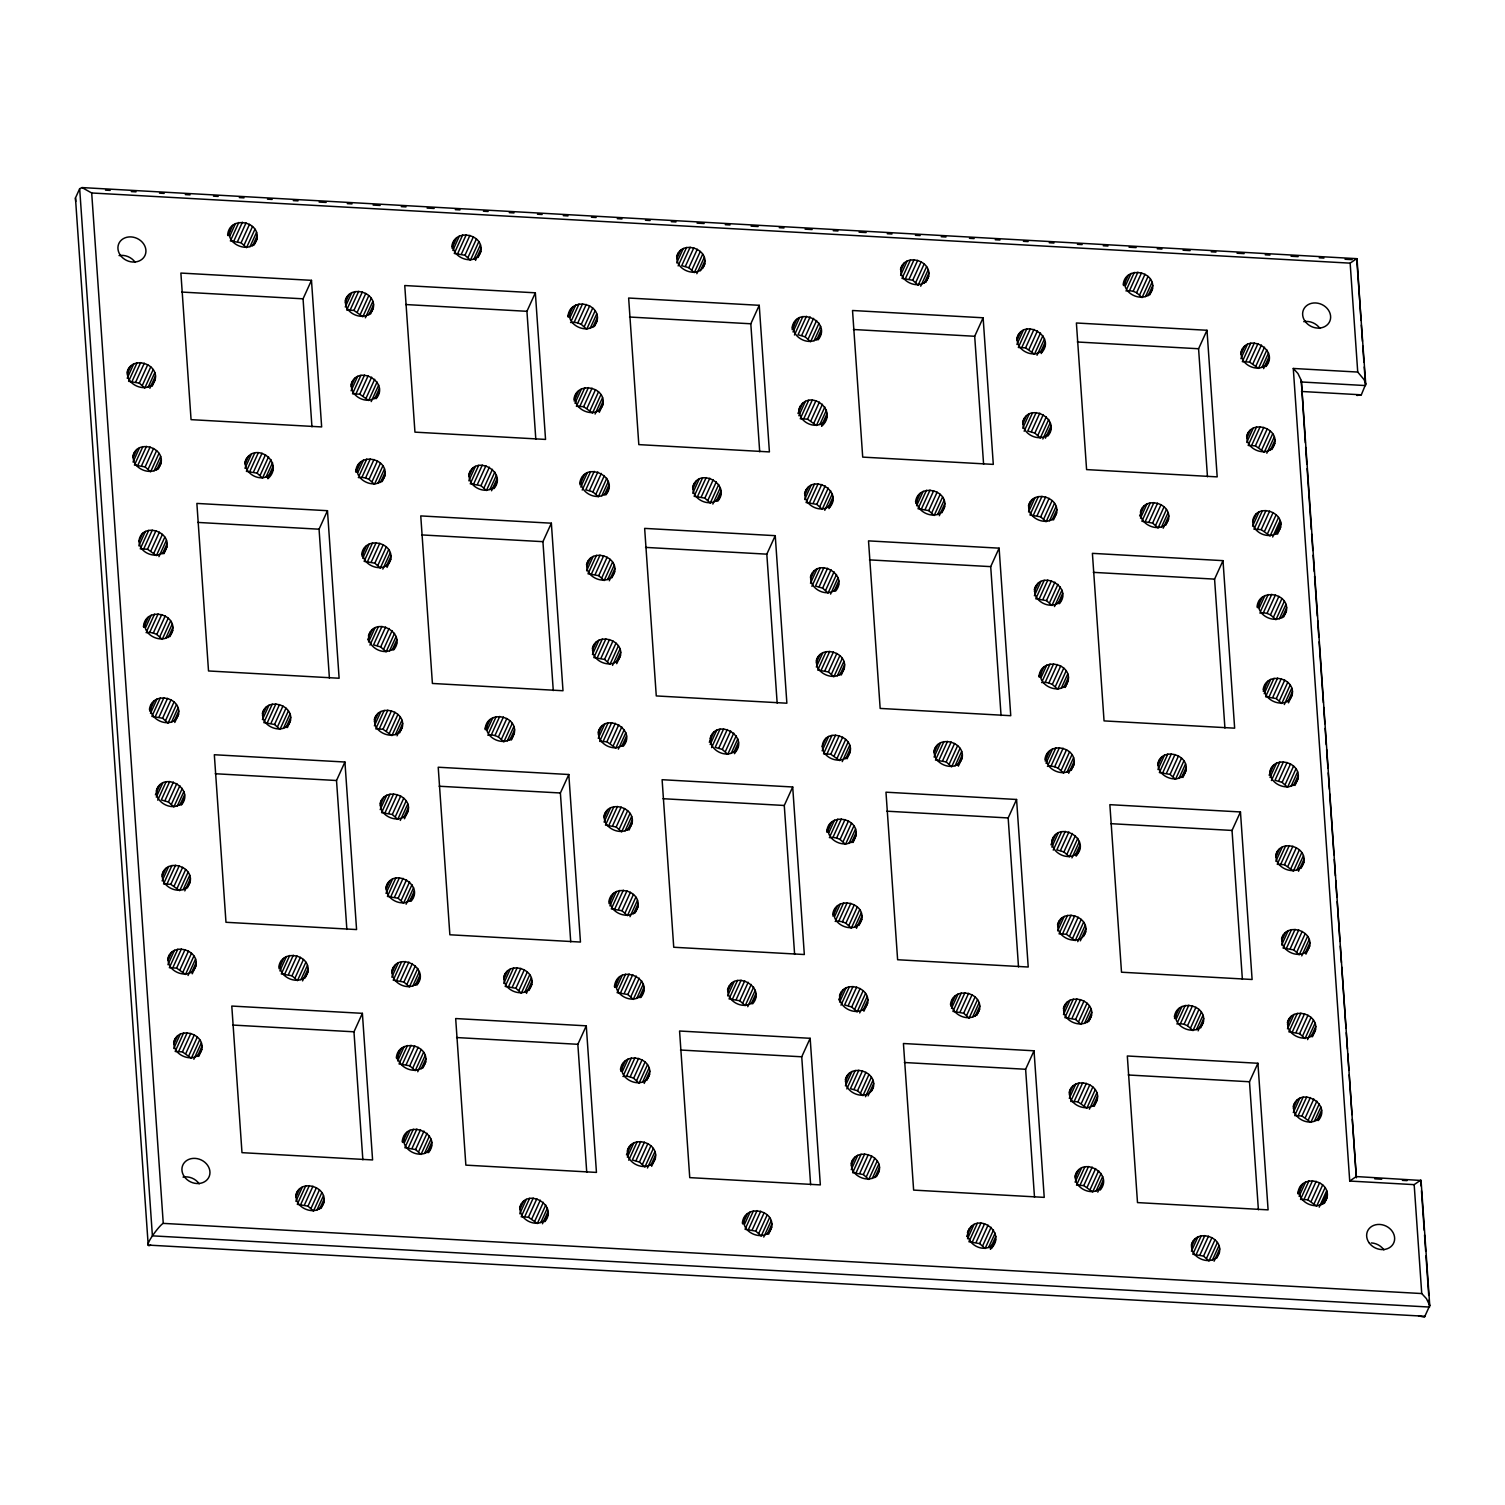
<?xml version="1.0" encoding="UTF-8"?>
<svg xmlns="http://www.w3.org/2000/svg" width="1505" height="1505" viewBox="0 0 1505 1505"><rect width="100%" height="100%" fill="white"/><g stroke="black" fill="none" stroke-linecap="round" stroke-linejoin="round"><path stroke-width="1.5" d="M128.96 368.217C120.475 384.057 150.18 396.605 155.26 379.185C158.589 363.1 131.01 355.481 127.078 372.318M146.418 619.533C137.933 635.373 167.638 647.921 172.699 630.482C175.953 613.081 146.06 607.023 143.596 625.685M134.773 451.989C126.288 467.829 155.993 480.377 161.073 462.957C164.402 446.872 136.823 439.253 132.91 456.09M166.886 546.729C170.291 531.416 143.991 522.969 139.401 538.715C136.014 554.009 162.295 562.456 166.886 546.729L164.083 552.881M152.231 703.305C143.746 719.145 173.451 731.693 178.531 714.254C181.785 696.853 151.892 690.795 149.428 709.457M181.296 805.1C195.688 788.281 162.07 769.996 156.181 791.178M163.876 870.849C155.391 886.69 185.096 899.238 190.157 881.798C193.505 865.732 165.926 858.113 161.994 874.951M169.689 954.622C161.204 970.462 190.909 983.01 195.989 965.57C199.318 949.505 171.739 941.885 167.826 958.723M230.717 227.857C222.232 243.697 251.937 256.245 257.016 238.825C260.233 220.878 229.306 215.46 227.65 234.912M175.502 1038.375C167.036 1054.234 196.722 1066.782 201.802 1049.342C205.15 1033.258 177.552 1025.658 173.639 1042.495M267.909 478.722C286.101 462.054 253.066 439.31 244.845 462.336M264.165 709.532C255.7 725.391 285.386 737.939 290.465 720.5C293.814 704.415 266.216 696.815 262.303 713.652M281.623 960.848C273.157 976.707 302.844 989.255 307.923 971.816C311.178 954.396 281.285 948.357 278.82 967.019M358.66 464.462C350.176 480.321 379.881 492.869 384.96 475.43C388.196 458.009 358.303 451.97 355.838 470.632M347.015 296.918C338.531 312.777 368.236 325.325 373.315 307.885C376.645 291.801 349.066 284.2 345.153 301.038M376.081 398.712C390.472 381.894 356.854 363.627 350.966 384.81M297.633 1191.226C289.148 1207.066 318.853 1219.614 323.932 1202.194C327.262 1186.109 299.683 1178.49 295.77 1195.327M364.473 548.234C355.989 564.093 385.694 576.641 390.773 559.202C394.028 541.781 364.135 535.742 361.67 554.404M393.539 650.028C407.93 633.21 374.312 614.943 368.424 636.107M376.118 715.778C367.634 731.637 397.339 744.185 402.399 726.746C405.748 710.661 378.169 703.042 374.237 719.879M381.931 799.55C373.447 815.409 403.152 827.938 408.231 810.518C411.561 794.433 383.982 786.814 380.069 803.651M410.997 901.345C425.388 884.526 391.77 866.259 385.882 887.423M416.81 985.117C431.22 968.298 397.583 950.031 391.695 971.195M454.585 240.33C446.12 256.189 475.825 268.737 480.885 251.297C484.14 233.896 454.247 227.838 451.782 246.5M399.389 1050.866C390.905 1066.706 420.61 1079.254 425.689 1061.834C428.925 1043.887 397.978 1038.488 396.323 1057.921M428.455 1152.661C443.618 1133.867 405.202 1117.18 402.155 1141.693M493.828 488.73C508.239 471.912 474.621 453.645 468.732 474.809M488.053 722.024C479.568 737.864 509.273 750.412 514.353 732.991C517.607 715.571 487.714 709.532 485.25 728.175M570.903 309.409C562.418 325.249 592.123 337.797 597.203 320.377C600.439 302.957 570.545 296.918 568.1 315.561M505.511 973.34C497.026 989.18 526.731 1001.728 531.811 984.308C535.14 968.223 507.561 960.604 503.648 977.441M576.716 393.181C568.232 409.021 597.937 421.569 603.016 404.149C606.27 386.729 576.377 380.69 573.913 399.333M544.754 1221.74C559.164 1204.922 525.527 1186.636 519.639 1207.819M605.781 494.976C620.7 476.746 583.771 459.589 579.726 483.105M588.361 560.725C579.877 576.566 609.581 589.113 614.661 571.693C617.991 555.608 590.411 547.989 586.48 564.827M594.174 644.497C585.69 660.338 615.394 672.886 620.474 655.465C623.804 639.38 596.225 631.761 592.312 648.599M623.239 746.292C637.631 729.474 604.013 711.207 598.125 732.371M605.819 812.042C597.335 827.882 627.039 840.43 632.1 822.99C635.449 806.925 607.87 799.306 603.938 816.143M611.632 895.814C603.148 911.654 632.852 924.202 637.932 906.763C641.186 889.361 611.293 883.303 608.829 901.965M640.697 997.608C655.86 978.814 617.445 962.109 614.397 986.64M678.473 252.821C669.988 268.661 699.693 281.209 704.773 263.789C708.102 247.704 680.523 240.085 676.61 256.922M623.277 1063.358C614.793 1079.198 644.497 1091.746 649.558 1074.307C652.813 1056.905 622.92 1050.847 620.455 1069.509M629.09 1147.13C620.606 1162.97 650.311 1175.518 655.39 1158.079C658.72 1142.013 631.141 1134.394 627.228 1151.231M717.716 501.221C732.126 484.403 698.489 466.117 692.601 487.3M735.174 752.538C749.584 735.719 715.947 717.434 710.059 738.616M752.632 1003.835C767.042 987.017 733.405 968.75 727.517 989.933M818.024 339.904C832.961 321.694 796.013 304.537 791.969 328.052M821.786 426.16C839.978 409.492 806.943 386.747 798.722 409.774M745.389 1216.191C736.923 1232.031 766.609 1244.579 771.689 1227.158C774.925 1209.211 743.978 1203.812 742.341 1223.245M829.65 507.448C844.06 490.63 810.443 472.363 804.554 493.546M835.482 591.22C849.874 574.402 816.256 556.135 810.367 577.318M829.688 824.514C821.222 840.373 850.908 852.921 855.988 835.482C859.242 818.062 829.349 812.023 826.885 830.685M818.062 656.97C809.577 672.829 839.282 685.377 844.361 667.938C847.691 651.853 820.112 644.253 816.18 661.09M850.175 751.71C853.561 736.415 827.28 727.968 822.689 743.696C819.284 758.99 845.584 767.456 850.175 751.71L847.108 758.765M835.52 908.286C827.035 924.145 856.74 936.693 861.801 919.254C865.055 901.834 835.162 895.795 832.698 914.457M841.333 992.058C832.848 1007.917 862.553 1020.446 867.633 1003.026C870.962 986.941 843.383 979.322 839.47 996.159M902.36 265.294C893.876 281.153 923.581 293.701 928.66 276.262C931.99 260.177 904.411 252.577 900.479 269.414M847.146 1075.83C838.68 1091.689 868.366 1104.219 873.446 1086.798C876.794 1070.713 849.196 1063.094 845.283 1079.932M852.978 1159.602C844.493 1175.443 874.198 1187.991 879.259 1170.57C882.607 1154.486 855.028 1146.866 851.096 1163.704M918.351 495.672C909.885 511.531 939.59 524.06 944.651 506.639C947.905 489.219 918.012 483.18 915.548 501.842M935.809 746.988C927.343 762.828 957.03 775.376 962.109 757.956C965.458 741.871 937.86 734.252 933.947 751.089M953.267 998.304C944.801 1014.144 974.488 1026.692 979.567 1009.272C982.821 991.851 952.928 985.813 950.464 1004.456M1041.893 352.396C1056.303 335.577 1022.685 317.31 1016.797 338.474M1047.725 436.168C1062.116 419.349 1028.498 401.082 1022.61 422.247M990.478 1249.169C1008.67 1232.501 975.616 1209.757 967.414 1232.783M1041.93 669.462C1033.465 685.302 1063.151 697.85 1068.23 680.429C1071.485 663.009 1041.592 656.951 1039.127 675.613M1030.304 501.918C1021.82 517.758 1051.525 530.306 1056.604 512.885C1059.934 496.8 1032.355 489.181 1028.423 506.019M1059.351 603.712C1073.761 586.894 1040.143 568.627 1034.255 589.791M1047.762 753.234C1039.278 769.074 1068.983 781.622 1074.043 764.201C1077.298 746.781 1047.405 740.723 1044.94 759.385M1076.809 855.028C1091.219 838.21 1057.601 819.943 1051.713 841.107M1059.388 920.778C1050.923 936.618 1080.609 949.166 1085.688 931.745C1089.037 915.661 1061.439 908.042 1057.526 924.879M1065.22 1004.55C1056.736 1020.39 1086.441 1032.938 1091.501 1015.499C1094.85 999.433 1067.271 991.814 1063.339 1008.651M1126.229 277.785C1117.764 293.626 1147.468 306.173 1152.529 288.753C1155.765 270.806 1124.818 265.407 1123.181 284.84M1071.033 1088.322C1062.549 1104.162 1092.254 1116.71 1097.333 1099.271C1100.663 1083.205 1073.084 1075.586 1069.171 1092.423M1100.099 1190.116C1114.49 1173.298 1080.872 1155.031 1074.984 1176.195M1142.239 508.163C1133.754 524.003 1163.459 536.551 1168.538 519.112C1171.868 503.046 1144.289 495.427 1140.376 512.264M1159.697 759.479C1151.212 775.32 1180.917 787.868 1185.996 770.428C1189.326 754.362 1161.747 746.743 1157.834 763.581M1177.155 1010.777C1168.67 1026.636 1198.375 1039.184 1203.454 1021.745C1206.709 1004.343 1176.816 998.285 1174.351 1016.947M1265.893 366.599C1280.303 349.781 1246.686 331.514 1240.797 352.678M1248.473 432.349C1240.007 448.189 1269.712 460.737 1274.773 443.317C1278.121 427.232 1250.523 419.613 1246.61 436.45M1193.164 1241.155C1184.68 1257.014 1214.385 1269.543 1219.445 1252.122C1222.794 1236.038 1195.215 1228.419 1191.283 1245.256M1280.605 527.089C1283.991 511.794 1257.71 503.328 1253.119 519.075C1249.714 534.369 1276.014 542.816 1280.605 527.089L1277.538 534.143M1260.118 599.893C1251.633 615.733 1281.338 628.281 1286.418 610.861C1289.653 592.914 1258.707 587.496 1257.051 606.948M1265.931 683.665C1257.465 699.505 1287.17 712.053 1292.231 694.633C1295.485 677.212 1265.592 671.155 1263.128 689.817M1271.763 767.437C1263.278 783.277 1292.983 795.825 1298.062 778.405C1301.392 762.32 1273.813 754.701 1269.881 771.538M1277.576 851.209C1269.091 867.049 1298.796 879.597 1303.876 862.158C1307.205 846.092 1279.626 838.473 1275.713 855.31M1283.389 934.981C1274.923 950.821 1304.628 963.369 1309.689 945.93C1313.037 929.864 1285.439 922.245 1281.526 939.082M1300.847 1186.297C1292.381 1202.138 1322.067 1214.686 1327.147 1197.246C1330.401 1179.845 1300.508 1173.787 1298.044 1192.449M1289.221 1018.753C1280.736 1034.593 1310.441 1047.141 1315.521 1029.702C1318.85 1013.636 1291.271 1006.017 1287.339 1022.854M1318.267 1120.548C1332.678 1103.729 1299.06 1085.444 1293.171 1106.627M1356.927 395.476L1361.329 394.818L1365.731 384.076L1356.682 258.653L82.041 187.579L79.671 188.708L75.457 197.945L75.739 201.444M1305.324 442.827L1301.298 380.483L1297.95 373.522L1293.284 368.462L1357.736 372.055L1364.113 379.693L1365.731 384.076M1293.284 368.462L1349.722 1181.049L1356.25 1176.553L1421.059 1180.466L1429.75 1305.55L1424.445 1317.195L1418.557 1315.84M1357.059 258.992L1361.009 320.414M1301.298 380.483L1356.362 1177.813L1352.299 1119.287M1421.059 1180.466L1421.134 1186.053M246.707 458.216C239.878 471.178 259.575 483.914 269.771 474.621M158.044 787.077C150.444 801.375 174.768 814.374 183.159 800.98M352.828 380.69C345.247 395.006 369.553 407.987 377.943 394.611M370.286 632.006C362.686 646.303 387.011 659.303 395.401 645.927M470.595 470.708C462.994 485.005 487.319 498.005 495.709 484.629M387.744 883.322C380.144 897.62 404.469 910.619 412.859 897.243M582.529 476.953C574.948 491.251 599.253 504.25 607.644 490.875M393.576 967.094C385.976 981.392 410.282 994.391 418.672 981.015M405.202 1134.638C397.602 1148.936 421.927 1161.935 430.317 1148.56M694.482 483.199C686.882 497.497 711.188 510.496 719.578 497.102M599.987 728.269C592.387 742.567 616.711 755.566 625.102 742.172M794.772 321.882C787.19 336.198 811.496 349.198 819.886 335.803M800.604 405.654C793.756 418.616 813.452 431.352 823.668 422.058M806.417 489.426C798.816 503.742 823.141 516.723 831.531 503.347M521.52 1203.699C513.92 1218.015 538.226 1231.015 546.616 1217.62M711.94 734.496C704.34 748.813 728.646 761.812 737.036 748.418M617.445 979.586C609.845 993.883 634.169 1006.883 642.56 993.488M812.23 573.198C804.648 587.514 828.954 600.495 837.344 587.119M729.398 985.813C721.798 1000.129 746.104 1013.11 754.494 999.734M1018.659 334.373C1011.059 348.671 1035.384 361.67 1043.774 348.295M1024.472 418.145C1016.891 432.443 1041.197 445.442 1049.587 432.067M1036.117 585.69C1028.517 599.987 1052.842 612.986 1061.232 599.611M1242.66 348.577C1235.059 362.874 1259.384 375.874 1267.774 362.498M1053.575 837.006C1045.975 851.303 1070.3 864.303 1078.69 850.927M969.276 1228.682C962.429 1241.625 982.125 1254.361 992.341 1245.068M1076.846 1172.094C1069.246 1186.391 1093.571 1199.391 1101.961 1185.996M1295.034 1102.525C1287.433 1116.823 1311.758 1129.822 1320.148 1116.428M127.248 373.955L130.991 365.734M127.21 378.263L133.757 363.89M137.049 362.837L128.621 381.311L139.325 383.154L144.762 388.045L153.19 369.572M132.214 381.085L140.642 362.611M135.864 381.724L144.292 363.232M139.325 383.154L147.753 364.68M142.373 385.318L150.782 366.844M148.243 387.048L154.789 372.676M149.879 388.271L155.504 375.949M152.193 386.239L155.26 379.185M228.083 235.645L232.748 225.374M229.908 235.852L235.514 223.549M238.806 222.477L230.378 240.951L241.082 242.794L246.519 247.685L254.947 229.212M133.08 457.727L136.823 449.506M133.023 462.035L139.57 447.662M233.971 240.725L242.399 222.251M142.862 446.609L134.434 465.083L145.138 466.926L150.594 471.818L159.003 453.344M237.621 241.364L246.049 222.872M138.027 464.857L146.455 446.383M241.082 242.794L249.51 224.32M141.677 465.478L150.105 447.004M244.13 244.958L252.539 226.484M145.138 466.926L153.566 448.452M148.186 469.09L156.614 450.616M249.999 246.688L256.565 232.316M252.577 245.861L257.261 235.589M254.195 244.976L257.016 238.825M154.074 470.82L160.621 456.448M156.633 469.993L161.317 459.721M158.27 469.109L161.073 462.957M138.893 541.499L142.636 533.278M138.836 545.807L145.402 531.434M148.675 530.381L140.266 548.855L147.509 549.25L156.407 555.59L164.835 537.116M143.859 548.629L152.268 530.155M147.509 549.25L155.918 530.776M150.97 550.698L159.38 532.224M153.999 552.862L162.427 534.388M158.947 556.643L166.434 540.22M162.465 553.765L167.149 543.493M163.838 553.784L165.701 549.664M143.351 626.588L145.233 622.487M143.784 627.322L148.449 617.05M145.609 627.529L151.215 615.206M147.02 630.576L154.507 614.153M146.079 632.627L149.672 632.401L158.1 613.927M311.949 426.799L303.051 298.818L311.479 280.344L180.882 273.063L191.06 419.65L321.656 426.931L311.479 280.344M149.672 632.401L153.322 633.022L161.75 614.548M170.648 620.869L162.22 639.362L156.783 634.47L165.211 615.996M159.831 636.634L168.24 618.16M165.701 638.365L172.247 623.992M245.014 463.954L248.758 455.752M244.958 468.281L251.523 453.908M168.278 637.537L172.962 627.265M169.896 636.653L172.699 630.482M254.797 452.836L246.387 471.328L257.092 473.172L262.528 478.063L270.956 459.571M249.981 471.103L258.39 452.61M253.63 471.723L262.039 453.25M257.092 473.172L265.501 454.698M149.597 711.094L154.281 700.822M150.481 713.351L157.028 698.978M260.12 475.335L268.548 456.843M160.32 697.925L151.892 716.399L162.596 718.242L168.052 723.134L176.461 704.641M155.485 716.173L163.913 697.699M345.322 302.656L349.066 294.453M266.009 477.066L272.555 462.693M345.266 306.982L351.813 292.61M267.645 478.289L273.27 465.967M159.135 716.794L167.563 698.32M270.204 475.354L273.007 469.184M355.105 291.537L346.677 310.03L353.92 310.425L362.837 316.746L371.246 298.272M162.596 718.242L171.024 699.769M350.27 309.804L358.698 291.312M165.644 720.406L174.053 701.932M353.92 310.425L362.348 291.951M357.381 311.874L365.809 293.4M171.532 722.137L178.079 707.764M174.091 721.309L178.775 711.037M360.429 314.037L368.857 295.544M174.787 722.475L178.531 714.254M365.376 317.818L372.864 301.376M368.876 314.921L373.56 304.668M370.512 314.056L373.315 307.885M155.41 794.866L160.094 784.594M156.294 797.123L162.86 782.75M157.724 800.171L166.133 781.697M169.726 781.471L161.317 799.945L168.428 802.014L173.865 806.906L182.293 788.413M351.135 386.428L354.879 378.225M351.079 390.754L357.644 376.382M164.967 800.566L173.376 782.092M360.918 375.309L352.509 393.802L359.751 394.197L368.65 400.518L377.078 382.044M168.428 802.014L176.838 783.541M356.102 393.576L364.511 375.084M171.457 804.178L179.885 785.685M359.751 394.197L368.161 375.723M363.213 395.646L371.622 377.153M177.345 805.909L183.892 791.536M179.923 805.081L184.588 794.809M366.242 397.809L374.67 379.316M181.541 804.197L184.344 798.026M371.189 401.59L378.677 385.148M374.707 398.693L379.392 388.44M376.325 397.828L379.128 391.657M329.407 678.115L319.06 529.196L327.469 510.703L196.873 503.423L208.518 670.967L339.114 678.247L327.469 510.703M162.164 876.568L165.907 868.366M162.126 880.895L168.673 866.523M451.952 248.118L456.636 237.865M171.965 865.469L163.537 883.943L170.78 884.338L179.678 890.678L188.106 872.185M452.836 250.394L459.401 236.022M167.13 883.717L175.558 865.225M462.675 234.949L454.265 253.442L464.97 255.286L470.407 260.177L478.835 241.684M355.594 471.535L357.475 467.415M356.027 472.25L360.692 461.997M357.851 472.476L363.457 460.154M457.859 253.216L466.268 234.724M170.78 884.338L179.208 865.864M359.262 475.505L366.75 459.081M461.508 253.837L469.917 235.363M174.241 885.787L182.669 867.313M358.322 477.574L361.915 477.348L370.343 458.856M464.97 255.286L473.379 236.812M177.27 887.95L185.698 869.457M361.915 477.348L365.565 477.969L373.993 459.495M467.999 257.449L476.427 238.956M382.891 465.816L374.463 484.29L369.026 479.418L377.454 460.925M183.159 889.681L189.705 875.308M262.472 715.27L266.216 707.068M262.416 719.597L268.981 705.224M184.795 890.904L190.42 878.581M372.074 481.562L380.483 463.089M187.354 887.969L190.157 881.798M473.887 259.161L480.434 244.788M272.255 704.152L263.845 722.645L274.55 724.488L279.986 729.379L288.414 710.887M475.524 260.403L481.149 248.08M478.082 257.468L480.885 251.297M267.439 722.419L275.848 703.926M377.943 483.293L384.49 468.92M380.52 482.465L385.205 472.213M271.088 723.04L279.497 704.566M382.138 481.6L384.96 475.43M274.55 724.488L282.959 706.014M167.996 960.341L171.739 952.138M167.939 964.667L174.486 950.295M277.578 726.652L286.006 708.159M177.778 949.222L169.35 967.715L176.593 968.11L185.51 974.45L193.919 955.957M172.943 967.489L181.371 948.997M361.84 556.022L366.524 545.751M283.467 728.364L290.014 713.991M362.724 558.299L369.271 543.926M286.044 727.536L290.71 717.283M176.593 968.11L185.021 949.636M287.417 727.555L290.465 720.5M372.563 542.854L364.135 561.346L374.839 563.19L380.295 568.062L388.704 549.588M180.054 969.559L188.482 951.085M367.728 561.102L376.156 542.628M183.102 971.722L191.511 953.229M371.378 561.741L379.806 543.267M374.839 563.19L383.267 544.697M188.05 975.503L195.537 959.08M191.549 972.625L196.233 962.353M377.887 565.334L386.315 546.861M192.245 973.791L195.989 965.57M382.834 569.116L390.322 552.692M386.334 566.237L391.018 555.985M387.03 567.423L390.773 559.202M173.809 1044.113L177.552 1035.91M173.752 1048.439L180.318 1034.067M183.591 1032.994L175.182 1051.487L182.425 1051.882L191.323 1058.222L199.751 1039.729M178.775 1051.261L187.184 1032.769M367.653 639.794L372.337 629.523M368.537 642.071L375.102 627.698M182.425 1051.882L190.834 1033.408M369.967 645.099L378.376 626.626M185.886 1053.331L194.296 1034.857M381.969 626.4L373.56 644.874L380.671 646.962L386.108 651.834L394.536 633.36M535.818 439.291L526.938 311.309L535.347 292.817L404.751 285.536L414.947 432.142L545.544 439.422L535.347 292.817M188.915 1055.494L197.343 1037.001M377.209 645.513L385.619 627.039M380.671 646.962L389.08 628.469M193.863 1059.275L201.35 1042.852M197.381 1056.397L202.046 1046.126M383.7 649.107L392.128 630.633M198.754 1056.416L201.802 1049.342M389.588 650.837L396.135 636.465M468.902 476.445L472.645 468.224M468.845 480.772L475.392 466.399M392.165 650.01L396.831 639.757M393.783 649.125L396.586 642.974M478.684 465.327L470.256 483.801L480.96 485.664L486.416 490.536L494.825 472.062M346.865 929.432L336.518 780.512L344.927 762.019L214.331 754.739L225.976 922.283L356.572 929.563L344.927 762.019M473.849 483.575L482.277 465.101M477.499 484.215L485.927 465.722M480.96 485.664L489.388 467.171M374.406 721.516L378.15 713.295M374.369 725.843L380.916 711.47M484.008 487.808L492.436 469.334M384.208 710.398L375.78 728.872L383.022 729.285L391.921 735.606L400.349 717.133M379.373 728.646L387.801 710.172M567.837 316.464L569.718 312.363M489.896 489.539L496.443 475.166M568.269 317.198L572.935 306.926M570.094 317.404L575.7 305.101M383.022 729.285L391.451 710.812M491.533 490.762L497.139 478.44M494.091 487.827L496.895 481.675M571.505 320.452L578.992 304.029M386.484 730.734L394.912 712.241M278.989 968.637L283.674 958.384M570.564 322.503L574.158 322.277L582.586 303.803M279.874 970.913L286.439 956.54M389.532 732.879L397.941 714.405M574.158 322.277L577.807 322.917L586.235 304.424M289.713 955.468L281.303 973.961L292.008 975.804L297.444 980.677L305.872 962.203M284.897 973.735L293.306 955.242M595.133 310.764L586.705 329.238L581.269 324.346L589.697 305.872M395.401 734.609L401.948 720.237M397.038 735.832L402.663 723.529M288.546 974.356L296.955 955.882M584.316 326.51L592.725 308.036M399.596 732.897L402.399 726.746M292.008 975.804L300.417 957.312M590.186 328.24L596.751 313.868M295.036 977.949L303.464 959.475M592.763 327.413L597.447 317.141M594.381 326.529L597.203 320.377M300.925 979.68L307.471 965.307M380.238 805.288L383.982 797.067M380.182 809.615L386.729 795.242M302.561 980.903L308.168 968.599M305.12 977.987L307.923 971.816M390.021 794.17L381.593 812.644L392.297 814.506L397.753 819.378L406.162 800.905M385.186 812.418L393.614 793.944M574.082 400.97L578.767 390.698M574.966 403.246L581.513 388.873M388.836 813.057L397.264 794.584M584.805 387.801L576.377 406.275L583.62 406.689L592.537 413.01L600.947 394.536M392.297 814.506L400.725 796.013M579.971 406.049L588.399 387.575M395.345 816.651L403.754 798.177M583.62 406.689L592.048 388.196M587.082 408.118L595.51 389.645M400.292 820.432L407.78 804.009M403.791 817.554L408.476 807.282M590.129 410.282L598.557 391.808M404.488 818.739L408.231 810.518M595.077 414.063L602.564 397.64M598.576 411.185L603.26 400.913M599.272 412.351L603.016 404.149M553.276 690.607L542.929 541.668L551.357 523.194L420.76 515.914L432.405 683.458L563.002 690.739L551.357 523.194M386.051 889.06L389.795 880.839M385.995 893.387L392.56 879.014M676.78 258.559L680.523 250.338M395.834 877.942L387.425 896.416L398.129 898.278L403.566 903.15L411.994 884.677M676.723 262.886L683.27 248.513M391.018 896.19L399.427 877.716M678.134 265.915L686.562 247.441M579.895 484.742L584.58 474.47M580.78 487.018L587.345 472.645M690.155 247.215L681.727 265.689L688.839 267.758L694.294 272.65L702.703 254.176M394.667 896.83L403.077 878.356M582.209 490.047L590.618 471.573M685.377 266.329L693.805 247.836M398.129 898.278L406.538 879.785M594.212 471.347L585.802 489.821L592.914 491.89L598.35 496.782L606.778 478.308M688.839 267.758L697.266 249.284M401.158 900.423L409.586 881.949M589.452 490.461L597.861 471.968M691.886 269.922L700.314 251.448M592.914 491.89L601.323 473.417M484.986 729.078L486.868 724.977M406.105 904.204L413.593 887.781M485.419 729.812L490.103 719.541M487.244 730.019L492.85 717.716M409.623 901.326L414.289 891.054M595.942 494.054L604.37 475.58M412.182 898.391L414.044 894.29M696.834 273.703L704.321 257.28M488.655 733.067L496.142 716.643M700.333 270.825L705.017 260.553M362.856 1159.809L353.976 1031.809L362.385 1013.335L231.789 1006.055L241.985 1152.661L372.582 1159.941L362.385 1013.335M702.891 267.89L704.773 263.789M487.714 735.117L491.307 734.892L499.735 716.418M601.831 495.785L608.377 481.412M491.307 734.892L494.957 735.531L503.385 717.038M604.408 494.957L609.092 484.685M606.026 494.073L608.829 487.921M512.283 723.378L503.874 741.852L498.418 736.961L506.846 718.487M391.864 972.832L395.608 964.611M391.827 977.159L398.373 962.786M501.466 739.124L509.875 720.65M401.666 961.714L393.238 980.188L403.942 982.05L409.379 986.923L417.807 968.449M295.939 1196.964L299.683 1188.743M295.883 1201.291L302.43 1186.918M396.831 979.962L405.259 961.488M507.354 740.855L513.901 726.482M586.649 566.463L590.393 558.242M305.722 1185.846L297.294 1204.32L307.998 1206.163L313.454 1211.055L321.863 1192.581M586.611 570.771L593.158 556.399M400.481 980.602L408.909 962.109M509.913 740.027L514.597 729.756M511.55 739.143L514.353 732.991M511.286 740.046L513.167 735.945M596.45 555.345L588.022 573.819L598.727 575.663L604.163 580.554L612.591 562.08M300.887 1204.094L309.315 1185.62M403.942 982.05L412.37 963.557M591.616 573.593L600.043 555.119M304.537 1204.734L312.965 1186.241M406.971 984.195L415.399 965.721M595.265 574.233L603.693 555.74M307.998 1206.163L316.426 1187.69M598.727 575.663L607.155 557.189M311.046 1208.327L319.455 1189.853M412.859 985.926L419.406 971.553M415.436 985.098L420.121 974.826M601.774 577.826L610.183 559.352M417.054 984.214L419.857 978.062M316.934 1210.058L323.481 1195.685M319.493 1209.23L324.177 1198.958M321.129 1208.346L323.932 1202.194M607.644 579.557L614.191 565.184M609.28 580.78L614.905 568.457M611.839 577.845L614.661 571.693M396.756 1058.655L401.44 1048.383M397.64 1060.931L404.187 1046.558M407.479 1045.486L399.051 1063.96L409.755 1065.803L415.211 1070.695L423.62 1052.221M402.644 1063.734L411.072 1045.26M592.481 650.235L596.225 642.014M592.424 654.543L598.971 640.171M406.294 1064.374L414.722 1045.881M602.263 639.117L593.835 657.591L604.54 659.435L609.995 664.326L618.405 645.852M409.755 1065.803L418.183 1047.33M597.429 657.365L605.857 638.891M759.705 451.763L750.807 323.782L759.235 305.308L628.639 298.028L638.816 444.615L769.412 451.914L759.235 305.308M412.803 1067.967L421.212 1049.493M601.078 657.986L609.506 639.512M604.54 659.435L612.968 640.961M417.75 1071.748L425.238 1055.325M421.25 1068.87L425.934 1058.598M607.587 661.598L616.015 643.124M422.886 1067.986L425.689 1061.834M692.77 488.918L696.514 480.716M612.535 665.379L620.022 648.956M692.733 493.245L699.279 478.872M616.034 662.501L620.718 652.229M616.73 663.667L620.474 655.465M702.572 477.819L694.144 496.293L704.848 498.136L710.285 503.027L718.713 484.535M570.734 941.923L560.387 792.985L568.815 774.511L438.218 767.23L449.863 934.774L580.46 942.055L568.815 774.511M402.569 1142.427L407.253 1132.155M697.737 496.067L706.165 477.593M404.394 1142.652L410.018 1130.33M701.386 496.688L709.814 478.214M413.292 1129.258L404.883 1147.732L415.587 1149.575L421.024 1154.467L429.452 1135.993M408.476 1147.506L416.885 1129.032M704.848 498.136L713.276 479.662M598.294 734.007L602.038 725.786M598.238 738.315L604.803 723.943M412.125 1148.146L420.535 1129.653M707.896 500.3L716.305 481.807M608.076 722.889L599.667 741.363L606.91 741.758L615.808 748.098L624.236 729.624M415.587 1149.575L423.996 1131.102M603.26 741.137L611.67 722.663M712.843 504.081L720.312 487.658M792.138 329.67L796.822 319.417M418.616 1151.739L427.044 1133.265M793.022 331.947L799.588 317.574M606.91 741.758L615.319 723.284M716.342 501.203L721.027 490.931M717.96 500.318L720.782 494.148M794.452 334.994L802.861 316.502M610.372 743.207L618.781 724.733M503.818 979.078L507.561 970.857M424.504 1153.47L431.051 1139.097M806.454 316.276L798.045 334.768L805.156 336.838L810.593 341.729L819.021 323.236M503.761 983.405L510.308 969.032M427.081 1152.642L431.747 1142.37M613.4 745.37L621.828 726.896M428.699 1151.758L431.502 1145.606M801.695 335.389L810.104 316.915M513.6 967.96L505.172 986.433L515.876 988.277L521.332 993.168L529.741 974.694M508.765 986.208L517.193 967.734M805.156 336.838L813.565 318.364M618.348 749.151L625.835 732.728M512.415 986.847L520.843 968.355M621.866 746.273L626.532 736.001M808.185 339.001L816.613 320.509M624.425 743.338L626.287 739.237M515.876 988.277L524.304 969.803M814.073 340.732L820.62 326.34M518.924 990.441L527.333 971.967M816.651 339.904L821.335 329.633M818.269 339.02L821.072 332.85M524.812 992.171L531.359 977.798M604.107 817.761L607.851 809.558M604.069 822.087L610.616 807.715M526.449 993.394L532.055 981.072M529.008 990.459L531.811 984.308M613.908 806.661L605.48 825.135L616.185 826.979L621.621 831.87L630.049 813.377M609.073 824.909L617.502 806.435M797.97 413.442L802.635 403.19M798.854 415.719L805.401 401.346M612.723 825.53L621.151 807.056M808.693 400.274L800.265 418.766L807.508 419.161L816.406 425.501L824.834 407.008M616.185 826.979L624.613 808.505M803.858 418.541L812.286 400.048M619.232 829.142L627.641 810.668M807.508 419.161L815.936 400.687M810.969 420.61L819.397 402.136M625.102 830.873L631.649 816.5M627.679 830.045L632.363 819.774M814.017 422.773L822.426 404.281M629.052 830.064L632.1 822.99M819.886 424.485L826.452 410.113M821.523 425.727L827.148 413.405M824.082 422.792L826.903 416.622M777.163 703.08L766.816 554.16L775.244 535.667L644.648 528.387L656.274 695.931L786.87 703.211L775.244 535.667M608.998 903.602L613.683 893.33M609.882 905.86L616.429 891.487M900.648 271.032L904.392 262.829M619.721 890.433L611.293 908.907L621.998 910.751L627.453 915.642L635.863 897.149M900.611 275.359L907.158 260.986M614.887 908.681L623.315 890.207M910.45 259.913L902.022 278.406L912.726 280.25L918.163 285.141L926.591 266.648M804.724 495.164L808.467 486.962M804.667 499.491L811.214 485.118M905.615 278.18L914.043 259.688M618.536 909.302L626.964 890.828M814.506 484.046L806.078 502.538L816.782 504.382L822.238 509.254L830.647 490.781M909.265 278.801L917.693 260.327M621.998 910.751L630.426 892.277M809.671 502.313L818.099 483.82M912.726 280.25L921.154 261.776M625.045 912.914L633.455 894.44M813.321 502.933L821.749 484.459M915.774 282.413L924.183 263.921M816.782 504.382L825.21 485.908M709.307 742.285L713.972 732.032M629.993 916.696L637.48 900.272M710.191 744.561L716.737 730.188M633.492 913.817L638.176 903.546M819.83 506.545L828.258 488.053M635.129 912.933L637.932 906.763M920.721 286.195L928.209 269.771M711.602 747.609L720.03 729.116M924.221 283.316L928.905 273.045M586.743 1172.282L577.845 1044.301L586.273 1025.827L455.676 1018.546L465.854 1165.133L596.45 1172.414L586.273 1025.827M925.838 282.432L928.66 276.262M723.623 728.89L715.195 747.383L722.306 749.452L727.743 754.344L736.171 735.851M824.778 510.327L832.265 493.885M828.277 507.43L832.961 497.177M718.844 748.004L727.272 729.53M828.973 508.615L832.716 500.394M722.306 749.452L730.734 730.979M614.811 987.374L619.496 977.102M616.636 987.581L622.261 975.259M725.354 751.616L733.763 733.123M625.534 974.205L617.125 992.679L627.83 994.523L633.266 999.414L641.694 980.921M519.808 1209.437L523.552 1201.235M519.771 1213.764L526.317 1199.391M620.718 992.453L629.128 973.98M810.537 578.936L814.28 570.734M731.223 753.347L737.77 738.974M529.61 1198.319L521.182 1216.811L528.424 1217.206L537.323 1223.546L545.751 1205.053M810.48 583.263L817.046 568.89M624.368 993.074L632.777 974.6M733.8 752.519L738.485 742.247M734.496 753.685L738.221 745.464M524.775 1216.586L533.203 1198.093M811.91 586.31L820.319 567.818M627.83 994.523L636.239 976.049M823.912 567.592L815.503 586.085L822.614 588.154L828.051 593.026L836.479 574.553M528.424 1217.206L536.852 1198.733M630.858 996.686L639.286 978.194M819.153 586.705L827.562 568.232M531.886 1218.655L540.314 1200.181M822.614 588.154L831.023 569.661M534.915 1220.818L543.343 1202.326M636.747 998.417L643.293 984.044M639.324 997.589L643.99 987.318M825.643 590.317L834.071 571.825M640.942 996.705L643.745 990.535M540.803 1222.549L547.35 1208.176M542.44 1223.772L548.065 1211.45M544.998 1220.837L547.801 1214.667M830.591 594.099L838.078 577.657M834.109 591.202L838.793 580.949M836.667 588.267L838.53 584.166M620.643 1071.146L625.309 1060.874M622.449 1071.353L628.074 1059.031M623.879 1074.401L631.366 1057.977M622.938 1076.451L626.532 1076.226L634.96 1057.733M816.35 662.708L820.093 654.506M816.312 667.035L822.859 652.662M626.532 1076.226L630.181 1076.846L638.609 1058.372M826.151 651.59L817.723 670.082L828.427 671.926L833.864 676.798L842.292 658.325M647.507 1064.693L639.079 1083.186L633.643 1078.295L642.071 1059.821M821.316 669.857L829.744 651.364M983.593 464.255L974.694 336.273L983.122 317.781L852.526 310.5L862.704 457.106L993.3 464.387L983.122 317.781M636.671 1080.458L645.099 1061.966M824.966 670.477L833.394 652.004M828.427 671.926L836.855 653.433M642.56 1082.189L649.107 1067.816M644.196 1083.412L649.821 1071.09M831.475 674.071L839.884 655.597M646.755 1080.477L649.558 1074.307M915.717 503.46L920.402 493.189M837.344 675.801L843.891 661.429M916.601 505.736L923.167 491.364M839.922 674.974L844.606 664.721M841.295 674.993L844.361 667.938M926.44 490.291L918.031 508.765L928.736 510.628L934.172 515.5L942.6 497.026M794.621 954.396L784.274 805.476L792.702 786.983L662.106 779.703L673.732 947.247L804.328 954.527L792.702 786.983M626.456 1154.899L631.141 1144.647M921.624 508.54L930.034 490.066M627.34 1157.176L633.887 1142.803M628.751 1160.223L637.179 1141.731M925.274 509.179L933.683 490.705M640.773 1141.505L632.345 1159.998L639.456 1162.067L644.911 1166.958L653.32 1148.466M928.736 510.628L937.145 492.135M822.182 746.48L825.925 738.259M822.125 750.807L828.672 736.434M635.994 1160.618L644.422 1142.145M931.764 512.772L940.192 494.298M831.964 735.362L823.536 753.855L830.779 754.25L839.696 760.571L848.105 742.097M639.456 1162.067L647.884 1143.593M827.129 753.61L835.557 735.136M1016.966 340.111L1020.71 331.89M937.653 514.503L944.199 500.13M642.503 1164.23L650.913 1145.738M1016.91 344.438L1023.456 330.065M939.289 515.726L944.914 503.404M830.779 754.25L839.207 735.776M941.848 512.791L944.651 506.639M1026.749 328.993L1018.321 347.467L1025.563 347.881L1034.481 354.202L1042.89 335.728M834.24 755.698L842.668 737.205M727.686 991.55L731.43 983.348M647.451 1168.012L654.938 1151.588M1021.914 347.241L1030.342 328.767M727.649 995.877L734.195 981.505M650.95 1165.133L655.634 1154.862M837.288 757.843L845.716 739.369M651.646 1166.3L655.39 1158.079M1025.563 347.881L1033.991 329.388M737.488 980.432L729.06 998.925L739.764 1000.769L745.201 1005.641L753.629 987.167M732.653 998.699L741.081 980.207M1029.025 349.311L1037.453 330.837M842.236 761.624L849.723 745.201M845.735 758.746L850.419 748.493M736.302 999.32L744.73 980.846M1032.073 351.474L1040.501 333M739.764 1000.769L748.192 982.295M1037.02 355.255L1044.508 338.832M742.793 1002.932L751.221 984.439M1040.519 352.377L1045.204 342.105M1041.215 353.543L1044.959 345.341M826.64 831.569L828.502 827.468M827.054 832.303L831.738 822.031M747.759 1006.713L755.228 990.271M828.879 832.528L834.504 820.206M751.258 1003.816L755.943 993.563M753.817 1000.881L755.679 996.78M830.29 835.557L837.777 819.134M829.368 837.608L832.961 837.382L841.37 818.908M1022.779 423.883L1026.523 415.662M1022.723 428.21L1029.288 413.837M832.961 837.382L836.611 838.022L845.02 819.548M1024.152 431.239L1032.562 412.765M853.937 825.869L845.509 844.343L840.072 839.47L848.481 820.977M1036.155 412.539L1027.746 431.013L1034.857 433.083L1040.294 437.974L1048.722 419.5M843.101 841.615L851.529 823.141M1031.395 431.653L1039.805 413.16M1034.857 433.083L1043.266 414.609M848.989 843.346L855.536 828.973M851.567 842.518L856.232 832.265M1037.886 435.246L1046.314 416.772M853.184 841.634L855.988 835.482M852.94 842.537L854.802 838.436M1042.833 439.027L1050.321 422.604M1045.411 438.2L1051.036 425.877M1048.91 433.214L1050.772 429.113M1001.051 715.571L990.704 566.633L999.113 548.159L868.517 540.878L880.162 708.422L1010.758 715.703L999.113 548.159M832.886 916.075L837.551 905.803M834.711 916.3L840.317 903.978M1123.595 285.574L1128.28 275.302M836.122 919.329L843.609 902.906M1125.42 285.799L1131.045 273.477M1126.85 288.828L1134.319 272.405M835.181 921.38L838.774 921.154L847.202 902.68M1028.592 507.655L1032.336 499.434M1028.555 511.982L1035.101 497.609M1125.909 290.879L1129.503 290.653L1137.912 272.179M838.774 921.154L842.424 921.794L850.852 903.32M1038.394 496.537L1029.966 515.011L1040.67 516.855L1046.107 521.746L1054.535 503.272M1129.503 290.653L1133.152 291.293L1141.561 272.8M859.75 909.641L851.322 928.115L845.885 923.242L854.313 904.75M1033.559 514.785L1041.987 496.311M1150.478 279.14L1142.05 297.614L1136.614 292.723L1145.023 274.249M848.914 925.387L857.342 906.913M1037.208 515.425L1045.636 496.932M1139.642 294.886L1148.07 276.412M1040.67 516.855L1049.098 498.381M854.802 927.118L861.349 912.745M934.116 752.726L937.86 744.505M934.059 757.053L940.625 742.68M856.439 928.34L862.064 916.037M1043.717 519.018L1052.127 500.544M858.998 925.406L861.801 919.254M1145.531 296.617L1152.078 282.244M943.898 741.608L935.489 760.081L946.193 761.925L951.63 766.816L960.058 748.342M1148.108 295.789L1152.792 285.517M810.631 1184.774L801.732 1056.792L810.16 1038.3L679.564 1031.019L689.741 1177.625L820.338 1184.905L810.16 1038.3M1149.726 294.905L1152.529 288.753M939.082 759.856L947.492 741.382M1049.587 520.749L1056.134 506.376M1052.164 519.921L1056.849 509.649M942.732 760.495L951.141 742.003M1053.538 519.94L1056.604 512.885M946.193 761.925L954.603 743.451M838.699 999.847L843.383 989.575M839.583 1002.123L846.13 987.75M949.222 764.089L957.65 745.615M840.994 1005.152L849.422 986.678M742.755 1223.979L747.439 1213.707M744.58 1224.205L750.205 1211.882M853.015 986.452L844.587 1004.926L851.698 1007.014L857.154 1011.887L865.563 993.413M1034.424 591.427L1038.168 583.206M955.111 765.819L961.657 751.447M753.478 1210.81L745.069 1229.284L755.773 1231.128L761.21 1236.019L769.638 1217.545M1034.368 595.754L1040.914 581.382M957.688 764.991L962.353 754.72M848.237 1005.566L856.665 987.092M958.365 766.158L962.109 757.956M748.662 1229.058L757.071 1210.584M1044.207 580.309L1035.779 598.783L1046.483 600.627L1051.939 605.518L1060.348 587.044M851.698 1007.014L860.126 988.522M1039.372 598.557L1047.8 580.083M752.312 1229.698L760.721 1211.205M854.746 1009.159L863.155 990.685M1043.021 599.197L1051.449 580.704M755.773 1231.128L764.183 1212.654M1046.483 600.627L1054.911 582.153M758.802 1233.291L767.23 1214.817M859.694 1012.94L867.181 996.517M863.193 1010.062L867.877 999.79M1049.531 602.79L1057.959 584.316M863.889 1011.247L867.633 1003.026M763.75 1237.072L771.237 1220.649M767.268 1234.194L771.933 1223.922M768.641 1234.213L771.689 1227.158M1054.478 606.571L1061.966 590.148M1057.977 603.693L1062.662 593.422M1059.614 602.809L1062.417 596.657M845.453 1081.568L849.196 1073.347M845.396 1085.895L851.962 1071.522M846.826 1088.924L855.235 1070.45M858.828 1070.224L850.419 1088.698L857.53 1090.786L862.967 1095.659L871.395 1077.185M1038.883 676.516L1040.745 672.415M1039.297 677.25L1043.981 666.978M1041.121 677.457L1046.746 665.154M854.069 1089.338L862.478 1070.864M1042.532 680.505L1050.02 664.081M857.53 1090.786L865.939 1072.294M1041.611 682.555L1045.204 682.329L1053.613 663.856M1207.462 476.728L1198.582 348.746L1206.991 330.272L1076.395 322.992L1086.591 469.598L1217.188 476.878L1206.991 330.272M860.559 1092.931L868.987 1074.457M1045.204 682.329L1048.853 682.969L1057.263 664.476M1066.18 670.816L1057.752 689.29L1052.315 684.399L1060.724 665.925M865.507 1096.712L872.994 1080.289M868.084 1095.885L873.69 1083.562M1055.344 686.562L1063.772 668.088M871.583 1090.899L873.446 1086.798M1061.232 688.293L1067.779 673.92M1139.605 515.952L1144.289 505.68M1140.489 518.209L1147.036 503.836M1063.809 687.465L1068.494 677.194M1065.427 686.581L1068.23 680.429M1065.183 687.484L1067.045 683.383M1150.328 502.783L1141.9 521.257L1152.604 523.1L1158.06 527.992L1166.469 509.499M1018.509 966.887L1008.162 817.949L1016.571 799.475L885.975 792.194L897.62 959.739L1028.216 967.019L1016.571 799.475M851.266 1165.34L855.009 1157.119M1145.493 521.031L1153.921 502.557M851.228 1169.667L857.775 1155.294M1149.143 521.652L1157.571 503.178M861.067 1154.222L852.639 1172.696L863.343 1174.558L868.78 1179.431L877.208 1160.957M856.232 1172.47L864.66 1153.996M1152.604 523.1L1161.032 504.627M1045.128 761.022L1049.794 750.75M1046.013 763.28L1052.559 748.907M859.882 1173.11L868.31 1154.617M1155.652 525.264L1164.08 506.79M1048.364 764.277L1055.852 747.853M863.343 1174.558L871.771 1156.066M1047.424 766.327L1051.017 766.101L1059.445 747.628M1161.54 526.995L1168.087 512.622M1240.967 354.315L1244.71 346.094M866.372 1176.703L874.8 1158.229M1163.177 528.217L1168.783 515.895M1051.017 766.101L1054.666 766.741L1063.094 748.248M1240.91 358.642L1247.457 344.269M1165.735 525.283L1168.538 519.112M1250.749 343.196L1242.321 361.67L1249.564 362.084L1258.481 368.405L1266.89 349.931M1071.993 754.588L1063.565 773.062L1058.128 768.171L1066.556 749.697M872.26 1178.434L878.807 1164.061M950.633 1006.092L955.318 995.821M1245.914 361.445L1254.342 342.971M951.517 1008.369L958.083 993.996M874.838 1177.606L879.522 1167.334M1061.176 770.334L1069.585 751.86M876.456 1176.722L879.259 1170.57M961.356 992.924L952.947 1011.398L963.652 1013.241L969.088 1018.133L977.516 999.659M1249.564 362.084L1257.992 343.591M956.54 1011.172L964.95 992.698M1253.025 363.514L1261.453 345.04M1067.045 772.065L1073.592 757.692M1068.682 773.288L1074.307 760.966M960.19 1011.812L968.599 993.319M1071.24 770.353L1074.043 764.201M1256.073 365.677L1264.501 347.204M963.652 1013.241L972.061 994.767M966.68 1015.405L975.108 996.931M1261.961 367.408L1268.508 353.035M1263.598 368.631L1269.204 356.309M1266.157 365.696L1268.96 359.545M1050.942 844.794L1055.626 834.523M972.569 1017.135L979.115 1002.763M1051.826 847.052L1058.372 832.679M975.146 1016.308L979.811 1006.036M976.764 1015.423L979.567 1009.272M1053.237 850.099L1061.665 831.625M1065.258 831.4L1056.83 849.874L1063.941 851.943L1069.397 856.834L1077.806 838.36M1246.78 438.087L1250.523 429.866M1060.479 850.494L1068.907 832.02M1246.723 442.414L1253.289 428.041M1256.562 426.969L1248.153 445.442L1255.396 445.856L1264.294 452.177L1272.722 433.703M1063.941 851.943L1072.369 833.469M1251.746 445.217L1260.155 426.743M1066.989 854.106L1075.417 835.632M1255.396 445.856L1263.805 427.364M1258.857 447.286L1267.266 428.812M1071.936 857.888L1079.424 841.464M1075.435 855.009L1080.12 844.738M1076.131 856.176L1079.875 847.973M1261.886 449.449L1270.314 430.976M1266.834 453.231L1274.321 436.807M1270.352 450.352L1275.036 440.081M1271.97 449.468L1274.773 443.317M1224.919 728.044L1214.573 579.124L1223.001 560.65L1092.404 553.351L1104.049 720.895L1234.646 728.175L1223.001 560.65M1057.695 926.516L1061.439 918.295M1057.639 930.824L1064.204 916.451M1067.478 915.397L1059.069 933.871L1066.311 934.266L1075.21 940.606L1083.638 922.132M1062.662 933.646L1071.071 915.172M1252.593 521.859L1256.336 513.638M1066.311 934.266L1074.72 915.793M1252.555 526.186L1259.102 511.813M1262.394 510.741L1253.966 529.214L1261.209 529.628L1270.107 535.949L1278.535 517.475M1069.773 935.715L1078.182 917.241M1257.559 528.989L1265.987 510.515M1072.802 937.878L1081.23 919.405M1261.209 529.628L1269.637 511.136M1077.749 941.66L1085.237 925.236M1158.003 765.198L1161.747 756.996M1264.67 531.058L1273.098 512.584M1157.947 769.525L1164.494 755.153M1080.327 940.832L1085.933 928.51M1083.826 935.847L1085.688 931.745M1267.718 533.221L1276.127 514.748M1167.786 754.099L1159.358 772.573L1170.062 774.417L1175.518 779.308L1183.927 760.815M1034.499 1197.246L1025.62 1069.265L1034.029 1050.791L903.433 1043.511L913.629 1190.098L1044.225 1197.378L1034.029 1050.791M1162.951 772.347L1171.379 753.855M1272.666 537.003L1280.153 520.58M1274.867 534.444L1280.736 522.141M1166.601 772.968L1175.029 754.494M1276.165 534.125L1280.849 523.853M1170.062 774.417L1178.49 755.943M1063.508 1010.269L1067.252 1002.067M1063.471 1014.596L1070.017 1000.223M1173.11 776.58L1181.538 758.087M1073.31 999.17L1064.882 1017.643L1075.586 1019.487L1081.023 1024.378L1089.451 1005.886M966.643 1236.47L971.327 1226.199M967.527 1238.728L974.074 1224.355M1068.475 1017.418L1076.903 998.944M1178.998 778.311L1185.545 763.938M1257.484 607.681L1262.168 597.41M977.366 1223.302L968.938 1241.776L979.642 1243.619L985.098 1248.51L993.507 1230.018M1181.557 777.483L1186.241 767.211M1072.124 1018.038L1080.552 999.565M1259.309 607.888L1264.915 595.566M1182.93 777.502L1185.996 770.428M972.531 1241.55L980.959 1223.057M1260.72 610.936L1268.207 594.513M1075.586 1019.487L1084.014 1001.013M976.181 1242.171L984.609 1223.697M1259.779 612.986L1263.372 612.761L1271.8 594.287M1078.615 1021.65L1087.043 1003.177M979.642 1243.619L988.07 1225.145M1263.372 612.761L1267.022 613.4L1275.45 594.908M982.69 1245.783L991.099 1227.29M1284.348 601.248L1275.939 619.721L1270.483 614.83L1278.911 596.356M1084.503 1023.381L1091.05 1009.008M1087.08 1022.553L1091.765 1012.282M1088.698 1021.669L1091.501 1015.499M1273.531 616.994L1281.959 598.52M988.578 1247.513L995.125 1233.141M990.215 1248.736L995.821 1236.414M991.833 1247.852L995.576 1239.631M1279.419 618.724L1285.966 604.352M1281.978 617.897L1286.662 607.625M1283.615 617.012L1286.418 610.861M1069.34 1094.041L1073.084 1085.839M1069.284 1098.368L1075.83 1083.995M1079.123 1082.942L1070.695 1101.415L1077.937 1101.811L1086.855 1108.15L1095.264 1089.658M1074.288 1101.19L1082.716 1082.716M1263.297 691.453L1267.981 681.182M1077.937 1101.811L1086.365 1083.337M1264.181 693.711L1270.747 679.338M1274.02 678.285L1265.611 696.759L1276.315 698.602L1281.752 703.493L1290.18 685.02M1081.399 1103.259L1089.827 1084.785M1269.204 696.533L1277.613 678.059M1084.447 1105.423L1092.856 1086.949M1272.854 697.154L1281.263 678.68M1276.315 698.602L1284.724 680.128M1089.394 1109.204L1096.882 1092.781M1092.893 1106.326L1097.578 1096.054M1094.267 1106.344L1097.333 1099.271M1279.344 700.766L1287.772 682.292M1284.292 704.547L1291.779 688.124M1287.81 701.669L1292.494 691.397M1288.487 702.835L1292.231 694.633M1242.378 979.36L1232.031 830.44L1240.459 811.948L1109.862 804.667L1121.507 972.211L1252.104 979.492L1240.459 811.948M1075.153 1177.813L1078.897 1169.611M1075.097 1182.14L1081.662 1167.767M1084.936 1166.714L1076.527 1185.188L1083.769 1185.583L1092.668 1191.922L1101.096 1173.43M1080.12 1184.962L1088.529 1166.488M1269.129 775.226L1273.794 764.954M1083.769 1185.583L1092.178 1167.109M1270.013 777.483L1276.56 763.11M1271.424 780.531L1279.852 762.057M1087.231 1187.031L1095.64 1168.557M1283.445 761.831L1275.017 780.305L1282.128 782.374L1287.565 787.266L1295.993 768.792M1090.26 1189.195L1098.688 1170.702M1278.667 780.926L1287.095 762.452M1096.148 1190.925L1102.695 1176.553M1174.521 1018.565L1179.205 1008.312M1282.128 782.374L1290.556 763.9M1176.346 1018.791L1181.952 1006.469M1097.785 1192.148L1103.391 1179.826M1100.343 1189.213L1103.146 1183.043M1285.176 784.538L1293.585 766.064M1177.757 1021.839L1185.244 1005.396M1176.816 1023.889L1180.409 1023.663L1188.837 1005.171M1291.045 786.268L1297.611 771.896M1180.409 1023.663L1184.059 1024.284L1192.487 1005.81M1293.623 785.441L1298.307 775.169M1294.996 785.46L1298.062 778.405M1201.385 1012.131L1192.976 1030.624L1187.52 1025.733L1195.948 1007.259M1190.568 1027.896L1198.977 1009.403M1196.456 1029.627L1203.003 1015.235M1275.883 856.947L1279.626 848.726M1198.093 1030.85L1203.699 1018.528M1275.826 861.255L1282.373 846.882M1200.651 1027.915L1203.454 1021.745M1285.665 845.829L1277.237 864.303L1284.48 864.698L1293.397 871.038L1301.806 852.564M1280.83 864.077L1289.258 845.603M1284.48 864.698L1292.908 846.224M1287.941 866.146L1296.369 847.672M1290.989 868.31L1299.417 849.836M1296.877 870.041L1303.424 855.668M1298.514 871.263L1304.12 858.941M1301.072 868.329L1303.876 862.158M1281.696 940.7L1285.439 932.498M1281.639 945.027L1288.205 930.654M1291.478 929.601L1283.069 948.075L1293.773 949.918L1299.21 954.81L1307.638 936.317M1286.662 947.849L1295.071 929.375M1290.312 948.47L1298.721 929.996M1293.773 949.918L1302.182 931.445M1296.802 952.082L1305.23 933.608M1301.75 955.863L1309.237 939.44M1305.268 952.985L1309.952 942.713M1305.945 954.151L1309.689 945.93M1258.387 1209.738L1249.489 1081.756L1257.917 1063.264L1127.32 1055.983L1137.498 1202.589L1268.094 1209.87L1257.917 1063.264M1287.509 1024.472L1291.252 1016.27M1287.471 1028.799L1294.018 1014.426M1297.31 1013.373L1288.882 1031.847L1299.586 1033.69L1305.023 1038.582L1313.451 1020.089M1191.452 1246.892L1195.196 1238.671M1191.414 1251.219L1197.961 1236.847M1292.475 1031.621L1300.903 1013.147M1201.253 1235.774L1192.825 1254.248L1203.53 1256.111L1208.966 1260.983L1217.395 1242.509M1296.125 1032.242L1304.553 1013.768M1196.419 1254.022L1204.847 1235.549M1299.586 1033.69L1308.014 1015.217M1200.068 1254.662L1208.496 1236.188M1302.634 1035.854L1311.043 1017.38M1203.53 1256.111L1211.958 1237.618M1206.559 1258.255L1214.987 1239.781M1307.582 1039.635L1315.05 1023.212M1311.081 1036.757L1315.765 1026.485M1312.454 1036.776L1315.521 1029.702M1212.447 1259.986L1218.994 1245.613M1214.084 1261.209L1219.708 1248.887M1216.642 1258.274L1219.445 1252.122M1293.341 1108.244L1297.084 1100.042M1293.284 1112.571L1299.831 1098.198M1303.123 1097.145L1294.695 1115.619L1301.938 1116.014L1310.855 1122.354L1319.264 1103.861M1298.288 1115.393L1306.716 1096.919M1301.938 1116.014L1310.366 1097.54M1305.399 1117.463L1313.827 1098.989M1308.447 1119.626L1316.875 1101.133M1314.335 1121.357L1320.882 1106.984M1316.894 1120.529L1321.578 1110.257M1318.531 1119.645L1321.334 1113.474M1297.799 1193.352L1299.662 1189.232M1298.213 1194.086L1302.897 1183.814M1299.097 1196.343L1305.663 1181.971M1308.936 1180.898L1300.527 1199.391L1307.77 1199.786L1316.668 1206.126L1325.096 1187.633M1304.12 1199.165L1312.529 1180.673M1307.77 1199.786L1316.179 1181.312M1311.231 1201.235L1319.64 1182.761M1314.26 1203.398L1322.688 1184.905M1319.208 1207.179L1326.695 1190.756M1321.409 1204.621L1327.278 1192.299M1322.726 1204.301L1327.391 1194.029M1324.344 1203.417L1327.147 1197.246M1429.75 1305.55L1426.42 1298.608L1421.736 1293.548L163.255 1223.377C159.982 1224.393 141.094 1249.432 150.745 1245.162M82.041 187.579L91.692 192.979L1350.154 263.149L1356.682 258.653M1349.722 1181.049L1414.173 1184.642L1420.701 1180.146M105.501 190.138L110.185 190.401M131.311 191.587L136.014 191.85M159.492 193.148L164.177 193.411M185.322 194.596L190.006 194.86M213.484 196.158L218.187 196.421M239.314 197.607L243.998 197.87M267.476 199.168L272.179 199.431M293.306 200.617L298.009 200.88M319.135 202.065L326.171 202.441M347.298 203.626L352.001 203.89M373.127 205.075L380.163 205.451M401.308 206.637L405.993 206.9M427.119 208.085L434.174 208.461M455.3 209.647L459.984 209.91M483.462 211.227L488.166 211.49M509.292 212.657L513.995 212.92M537.473 214.237L542.157 214.5M563.284 215.667L567.987 215.93M591.465 217.247L596.149 217.51M617.295 218.677L621.979 218.94M645.457 220.257L650.16 220.52M671.286 221.687L675.971 221.95M697.097 223.135L704.152 223.53M725.278 224.697L729.981 224.96M751.108 226.145L758.144 226.54M779.27 227.707L783.973 227.97M805.1 229.155L812.136 229.55M833.262 230.717L837.965 230.98M859.092 232.165L866.146 232.56M887.273 233.726L891.957 233.99M915.435 235.307L920.138 235.57M941.265 236.737L945.968 237M969.446 238.317L974.13 238.58M995.256 239.746L999.96 240.01M1023.438 241.327L1028.122 241.59M1049.248 242.756L1053.952 243.02M1077.43 244.337L1082.133 244.6M1103.259 245.785L1107.943 246.03M1129.07 247.215L1136.124 247.61M1157.251 248.795L1161.954 249.04M1183.081 250.225L1190.116 250.62M1211.243 251.805L1215.946 252.069M1237.072 253.235L1244.108 253.63M1265.235 254.815L1269.938 255.079M1291.064 256.245L1298.119 256.64M1319.245 257.825L1323.93 258.089M1345.056 259.255L1352.111 259.65M181.785 292.064L303.051 298.818M405.673 304.537L526.938 311.309M629.542 317.028L750.807 323.782M853.429 329.501L974.694 336.273M1077.317 341.992L1198.582 348.746M1301.091 381.969L1365.524 385.562L1364.245 366.957M1301.486 391.469L1361.329 394.818M197.795 522.423L319.06 529.196M421.663 534.915L542.929 541.668M645.551 547.387L766.816 554.16M869.439 559.879L990.704 566.633M1093.307 572.352L1214.573 579.124M215.253 773.739L336.518 780.512M439.121 786.231L560.387 792.985M663.009 798.704L784.274 805.476M886.897 811.195L1008.162 817.949M1110.765 823.668L1232.031 830.44M232.711 1025.055L353.976 1031.809M456.579 1037.547L577.845 1044.301M680.467 1050.02L801.732 1056.792M904.355 1062.511L1025.62 1069.265M1128.223 1074.984L1249.489 1081.756M1374.78 1178.829L1381.684 1179.224M1402.397 1180.372L1407.006 1180.635M1425.329 1316.292L148.205 1245.087L75.457 197.945M1133.152 291.293L1136.614 292.723M577.807 322.917L581.269 324.346M1267.022 613.4L1270.483 614.83M1048.853 682.969L1052.315 684.399M365.565 477.969L369.026 479.418M1054.666 766.741L1058.128 768.171M836.611 838.022L840.072 839.47M494.957 735.531L498.418 736.961M1184.059 1024.284L1187.52 1025.733M153.322 633.022L156.783 634.47M842.424 921.794L845.885 923.242M630.181 1076.846L633.643 1078.295M1361.329 325.061L1362.458 341.353M1362.777 346.018L1363.906 362.31M1421.454 1190.7L1424.2 1230.262M1424.539 1234.928L1425.668 1251.201M1425.987 1255.866L1428.734 1295.429M1429.054 1300.075L1429.543 1307.055L152.4 1235.85L79.671 188.708M1350.154 263.149L1357.736 372.055M1414.173 1184.642L1421.736 1293.548M1305.644 447.512L1306.773 463.897M1307.111 468.582L1311.325 529.44M1311.664 534.125L1312.793 550.51M1313.112 555.195L1314.26 571.58M1314.58 576.246L1317.345 616.053M1317.665 620.718L1318.813 637.104M1319.133 641.788L1323.365 702.647M1323.685 707.331L1324.833 723.717M1325.152 728.401L1326.281 744.787M1326.62 749.471L1327.918 768.19M1328.238 772.874L1329.385 789.26M1329.705 793.944L1333.938 854.784M1334.258 859.468L1335.387 875.854M1335.725 880.538L1336.854 896.924M1337.192 901.608L1339.939 941.396M1340.278 946.081L1341.407 962.466M1341.745 967.151L1345.959 1028.009M1346.298 1032.675L1347.427 1049.06M1347.746 1053.745L1348.894 1070.13M1349.214 1074.815L1351.979 1114.603M91.692 192.979L163.255 1223.377M119.046 255.605A14.373 12.191 24.5 0 1 135.187 262.34M1371.356 1242.923A14.373 12.191 24.5 0 1 1383.904 1249.884M183.046 1177.098A14.373 12.191 24.5 0 1 199.206 1183.833M1303.744 321.656A14.373 12.191 24.5 0 1 1319.885 328.391M184.25 1176.553A14.373 12.191 24.5 0 0 208.499 1177.907A14.373 12.191 24.5 0 0 195.067 1158.38A14.373 12.191 24.5 0 0 184.25 1176.553M1368.967 1242.622A14.373 12.191 24.5 0 0 1393.197 1243.958A14.373 12.191 24.5 0 0 1379.765 1224.449A14.373 12.191 24.5 0 0 1368.967 1242.622M120.25 255.079A14.373 12.191 24.5 0 0 144.48 256.433A14.373 12.191 24.5 0 0 131.048 236.906A14.373 12.191 24.5 0 0 120.25 255.079M1304.948 321.129A14.373 12.191 24.5 0 0 1329.178 322.484A14.373 12.191 24.5 0 0 1315.765 302.957A14.373 12.191 24.5 0 0 1304.948 321.129"/></g></svg>
